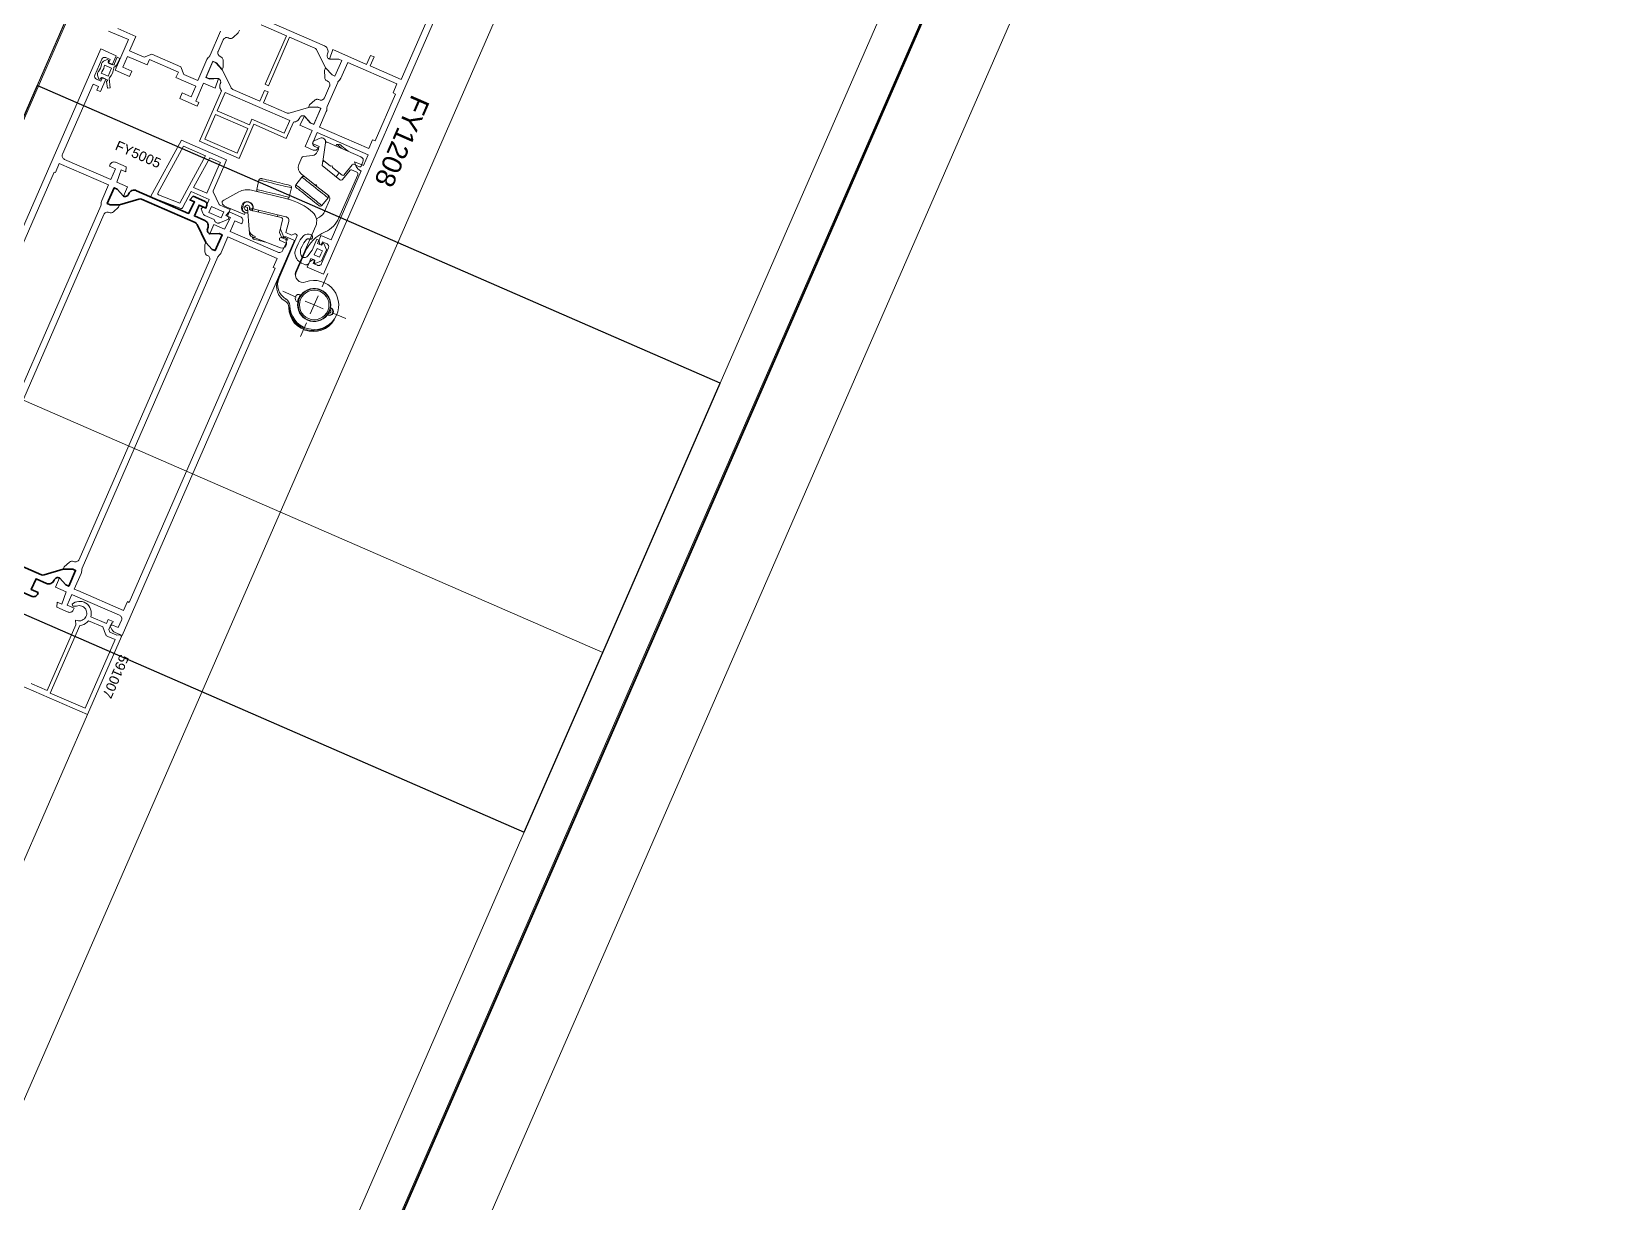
# Model space of a CAD drawing. Header units: millimetres. Extents: x -50172 to 90294, y -80883 to 956680.
# Drawn here: x 5260 to 5664, y -15744.8 to -15446.1 of the extents above; entities that cross this region are included whole.
import ezdxf

# ---------------------------------------------------------------- set-up
doc = ezdxf.new("R2010")
doc.units = ezdxf.units.MM
doc.header["$MEASUREMENT"] = 0
doc.linetypes.add('Dot & Dashed', pattern=[670.277762, 352.777767, -176.388884, 0, -141.111112])
for name, color, linetype, lineweight in [('0_Pen_No__2', 8, 'Continuous', 15), ('0_Pen_No__6', 7, 'Continuous', 35), ('0_Pen_No__7', 7, 'Continuous', 35), ('0_Pen_No__9', 7, 'Continuous', 13), ('New_A-20-M_Roof_Pen_No__93', 8, 'Continuous', 13), ('New_A-25-M_Curtain_Wall_Pen_No__90', 8, 'Continuous', 20), ('New_A-25-M_Wall_Ext_Pen_No__87', 8, 'Continuous', 20), ('New_ArchiCAD Windows_Pen_No__1', 7, 'Continuous', 13), ('New_ArchiCAD Windows_Pen_No__3', 7, 'Continuous', 18)]:
    doc.layers.add(name, color=color, linetype=linetype, lineweight=lineweight)
for name, color, linetype, lineweight, true_color in [('0_Pen_No__40', 7, 'Continuous', 35, 0x2a2a2a), ('New_A-25-M_Curtain_Wall_Pen_No__69', 7, 'Continuous', 20, 0x606060), ('New_ArchiCAD Windows_Pen_No__23', 7, 'Continuous', 30, 0x2a2a2a)]:
    doc.layers.add(name, color=color, linetype=linetype, lineweight=lineweight, true_color=true_color)
for name, color, linetype in [('New_A-20-M_Roof', 7, 'Continuous'), ('New_A-25-M_Curtain_Wall', 7, 'Continuous'), ('New_A-25-M_Wall_Ext', 7, 'Continuous'), ('New_ArchiCAD Windows', 7, 'Continuous')]:
    doc.layers.add(name, color=color, linetype=linetype)
doc.styles.add('GENERATED_STYLE_3', font='')
doc.styles.get('GENERATED_STYLE_3').set_extended_font_data('Arial')

# ---------------------------------------------------------------- blocks, each defined once
blk = doc.blocks.new('Wall_2_1', base_point=(10092.6, -4631.3))
at = {"layer": 'New_A-25-M_Wall_Ext_Pen_No__87', "linetype": 'Continuous', "flags": 128}
for points in [[(10000.93, -4591.33), (2142.47, -22613.27)], [(2234.14, -22653.24), (10092.6, -4631.3)]]:
    blk.add_lwpolyline(points, dxfattribs=at)
blk = doc.blocks.new('Wall_4_1', base_point=(9982.59, -4632.6))
at = {"layer": 'New_A-25-M_Wall_Ext_Pen_No__87', "linetype": 'Continuous', "flags": 128}
blk.add_lwpolyline([(4871.77, -16353.33), (9982.59, -4632.6)], dxfattribs=at)
blk = doc.blocks.new('Triple Window 19_2')
at = {"layer": 'New_ArchiCAD Windows_Pen_No__1', "linetype": 'Continuous'}
for p, q in [((-1175, -190), (-1175, -0.5)), ((1175, -190), (1175, -0.5))]:
    blk.add_line(p, q, dxfattribs=at)
at = {"layer": 'New_ArchiCAD Windows_Pen_No__23', "linetype": 'Continuous'}
for p, q in [((-1125, 0), (-1125, -190)), ((1100, -190), (1100, 0)), ((1100, 0), (1175, 0)), ((-1125, -190), (-1175, -190)), ((1175, -190), (1100, -190))]:
    blk.add_line(p, q, dxfattribs=at)
at = {"layer": 'New_ArchiCAD Windows_Pen_No__3', "linetype": 'Continuous'}
for p, q in [((812.5, 0), (1100, 0)), ((-268, -190), (-1125, -190)), ((1100, -190), (812.5, -190)), ((-1175, -200), (1175, -200))]:
    blk.add_line(p, q, dxfattribs=at)
blk = doc.blocks.new('Wall_239_1', base_point=(10165.92, -4712.54))
at = {"layer": 'New_ArchiCAD Windows', "color": 251, "linetype": 'Continuous', "lineweight": 20, "true_color": 0x606060, "xscale": -1, "zscale": 1000, "rotation": 66.44041158399281}
for p in [(5701.05, -14451.52), (4761.75, -16605.64)]:
    blk.add_blockref('Triple Window 19_2', p, dxfattribs=at)
blk = doc.blocks.new('Morph_2_1')
at = {"layer": 'New_A-20-M_Roof_Pen_No__93', "linetype": 'Continuous', "flags": 128}
blk.add_lwpolyline([(2064.53, -22792.01), (10012.82, -4564.06)], dxfattribs=at)
blk = doc.blocks.new('Beam_8_1', base_point=(10000.93, -4591.33))
at = {"layer": 'New_A-25-M_Curtain_Wall_Pen_No__69', "linetype": 'Dot & Dashed'}
blk.add_line((10000.93, -4591.33), (2142.47, -22613.27), dxfattribs=at)
at = {"layer": 'New_A-25-M_Curtain_Wall_Pen_No__90', "linetype": 'Continuous'}
for p, q in [((10000.93, -4591.33), (2142.47, -22613.27)), ((10203.2, -4679.52), (2344.74, -22701.46))]:
    blk.add_line(p, q, dxfattribs=at)

msp = doc.modelspace()

# ---------------------------------------------------------------- linework, layer by layer
at = {"layer": '0_Pen_No__2', "linetype": 'Continuous', "flags": 128}
for points in [[(5363.42, -15437.06), (5354.16, -15458.29), (5346.28, -15454.85), (5347.28, -15452.56), (5346.36, -15452.16), (5345.36, -15454.45), (5336.75, -15450.69), (5335.89, -15453.15), (5338.31, -15453.12), (5339.04, -15453.44), (5337.28, -15457.47), (5336.55, -15457.15), (5334.93, -15455.35), (5334.65, -15456), (5334.68, -15457.77), (5334.69, -15457.93), (5334.74, -15458.09), (5334.8, -15458.24), (5334.89, -15458.37), (5335.01, -15458.49), (5335.13, -15458.59), (5335.28, -15458.67), (5335.42, -15458.73), (5335.56, -15458.81), (5335.69, -15458.9), (5335.79, -15459.01), (5335.88, -15459.14), (5335.95, -15459.28), (5336, -15459.43), (5336.02, -15459.59), (5336.02, -15459.75), (5335.99, -15459.9), (5335.94, -15460.05), (5334.66, -15462.98), (5334.59, -15463.12), (5334.49, -15463.25), (5334.38, -15463.35), (5334.25, -15463.44), (5334.11, -15463.51), (5333.96, -15463.56), (5333.8, -15463.58), (5333.65, -15463.58), (5333.49, -15463.55), (5333.34, -15463.5), (5333.2, -15463.44), (5333.05, -15463.38), (5332.88, -15463.36), (5332.72, -15463.36), (5332.56, -15463.38), (5332.41, -15463.43), (5332.26, -15463.51), (5332.13, -15463.61), (5330.81, -15464.8), (5330.53, -15465.44), (5332.95, -15465.4), (5333.68, -15465.72), (5331.92, -15469.75), (5331.19, -15469.43), (5329.57, -15467.64), (5328.35, -15469.94), (5331.47, -15471.3), (5329.67, -15475.43), (5331.78, -15476.34), (5332.54, -15476.36), (5333.09, -15475.83), (5333.29, -15475.37), (5331.55, -15474.61), (5332.75, -15471.86)], [(5332.75, -15471.86), (5345.77, -15477.54), (5344.57, -15480.29), (5342.26, -15479.28), (5342.73, -15480.48), (5343.15, -15481.14), (5343.79, -15481.58), (5343.97, -15481.66), (5336.3, -15499.26), (5333.73, -15498.14), (5333.33, -15499.05), (5333.28, -15499.19), (5333.26, -15499.34), (5333.25, -15499.5), (5333.27, -15499.65), (5333.43, -15500.43), (5333.81, -15500.47), (5334.13, -15499.73), (5335.23, -15500.21), (5335.34, -15500.27), (5335.44, -15500.35), (5335.52, -15500.44), (5335.6, -15500.54), (5335.65, -15500.65), (5335.69, -15500.77), (5335.7, -15500.9), (5335.7, -15501.02), (5335.68, -15501.15), (5335.64, -15501.26), (5333.88, -15505.3), (5333.82, -15505.41), (5333.75, -15505.51), (5333.66, -15505.6), (5333.55, -15505.67), (5333.44, -15505.72), (5333.32, -15505.76), (5333.2, -15505.78), (5333.07, -15505.77), (5332.95, -15505.75), (5332.83, -15505.71), (5331.73, -15505.23), (5332.05, -15504.5), (5331.76, -15504.25), (5331.08, -15504.66), (5330.96, -15504.75), (5330.85, -15504.86), (5330.76, -15504.98), (5330.69, -15505.12), (5330.21, -15506.21), (5334.34, -15508.01), (5365.91, -15435.59)], [(5308.12, -15446.03), (5305.46, -15452.14), (5305.39, -15452.27), (5305.3, -15452.39), (5305.2, -15452.5), (5304.98, -15452.71), (5304.8, -15452.96), (5304.66, -15453.23), (5302.32, -15458.59), (5298.74, -15457.03), (5297.97, -15455.06), (5290.64, -15451.86), (5288.66, -15452.63), (5284.9, -15451), (5286.5, -15447.33), (5281.92, -15445.33)], [(5290.04, -15453.23), (5297.37, -15456.43), (5296.77, -15457.81), (5301.81, -15460), (5300.61, -15462.75), (5298.32, -15461.76), (5297.72, -15463.13), (5302.21, -15465.09), (5302.61, -15464.17), (5301.79, -15463.81), (5303.79, -15459.23), (5306.72, -15460.51), (5307.58, -15458.04), (5305.16, -15458.08), (5304.43, -15457.76), (5306.18, -15453.73), (5306.92, -15454.05), (5308.53, -15455.84), (5308.81, -15455.2), (5308.79, -15453.43), (5308.77, -15453.27), (5308.73, -15453.11), (5308.66, -15452.96), (5308.57, -15452.83), (5308.46, -15452.71), (5308.33, -15452.61), (5308.19, -15452.53), (5308.04, -15452.47), (5307.91, -15452.39), (5307.78, -15452.3), (5307.67, -15452.19), (5307.58, -15452.06), (5307.51, -15451.92), (5307.47, -15451.77), (5307.45, -15451.61), (5307.45, -15451.45), (5307.48, -15451.3), (5307.53, -15451.15), (5308.81, -15448.22), (5308.88, -15448.08), (5308.97, -15447.95), (5309.09, -15447.85), (5309.22, -15447.76), (5309.36, -15447.69), (5309.51, -15447.64), (5309.66, -15447.62), (5309.82, -15447.62), (5309.97, -15447.65), (5310.12, -15447.7), (5310.27, -15447.76), (5310.42, -15447.82), (5310.58, -15447.84), (5310.74, -15447.84), (5310.91, -15447.82), (5311.06, -15447.77), (5311.2, -15447.69), (5311.33, -15447.59), (5312.65, -15446.4), (5312.93, -15445.76)], [(5318.49, -15444.37), (5324.92, -15447.17), (5319.52, -15459.54), (5320.35, -15459.9), (5325.74, -15447.53), (5332.17, -15450.33), (5332.3, -15450.4), (5332.41, -15450.48), (5332.51, -15450.58), (5332.6, -15450.68), (5332.67, -15450.81), (5334.92, -15455.37), (5336.55, -15457.15), (5337.28, -15457.47), (5339.04, -15453.44), (5338.31, -15453.12), (5335.89, -15453.15), (5335.75, -15453.08), (5335.63, -15452.99), (5335.52, -15452.87), (5335.43, -15452.74), (5335.36, -15452.6), (5335.31, -15452.45), (5335.29, -15452.3), (5335.29, -15452.14), (5335.32, -15451.99), (5335.37, -15451.84), (5335.41, -15451.75), (5335.49, -15451.52), (5335.53, -15451.29), (5335.54, -15451.06), (5335.5, -15450.82), (5335.43, -15450.6), (5335.33, -15450.39), (5335.2, -15450.19), (5335.03, -15450.02), (5334.85, -15449.88), (5334.64, -15449.77), (5317.22, -15442.18)], [(5279.58, -15445.95), (5284.62, -15448.14), (5281.22, -15455.94), (5284.89, -15457.53), (5285.49, -15456.16), (5283.2, -15455.16)], [(5283.2, -15455.16), (5284.4, -15452.41), (5289.44, -15454.61), (5290.04, -15453.23)], [(5324.9, -15473.35), (5326.72, -15469.17), (5327.01, -15469.14), (5327.27, -15469.09), (5327.51, -15468.99), (5327.73, -15468.85), (5327.93, -15468.68), (5328.09, -15468.48), (5328.22, -15468.25), (5328.26, -15468.15), (5328.33, -15468.02), (5328.43, -15467.89), (5328.54, -15467.78), (5328.67, -15467.69), (5328.81, -15467.62), (5328.96, -15467.58), (5329.12, -15467.56), (5329.27, -15467.56), (5329.43, -15467.59), (5329.57, -15467.64), (5329.55, -15467.68), (5330.99, -15469.4), (5331.9, -15469.8), (5333.7, -15465.67), (5332.79, -15465.27), (5330.55, -15465.39), (5330.53, -15465.44), (5325.66, -15466.88), (5325.52, -15466.91), (5325.39, -15466.92), (5325.25, -15466.91), (5325.11, -15466.88), (5324.98, -15466.83), (5319.05, -15464.25), (5320.25, -15461.5), (5319.33, -15461.1), (5318.14, -15463.85), (5311.29, -15460.87), (5311.17, -15460.8), (5311.06, -15460.72), (5310.95, -15460.62), (5310.87, -15460.51), (5310.8, -15460.39), (5308.53, -15455.84), (5308.55, -15455.8), (5307.12, -15454.08), (5306.2, -15453.68), (5304.41, -15457.81), (5305.32, -15458.21), (5307.56, -15458.09), (5307.58, -15458.04), (5307.71, -15458.12), (5307.84, -15458.21), (5307.95, -15458.33), (5308.04, -15458.45), (5308.11, -15458.6), (5308.15, -15458.75), (5308.17, -15458.9), (5308.17, -15459.06), (5308.14, -15459.21), (5308.09, -15459.36), (5308.05, -15459.45), (5307.97, -15459.7), (5307.93, -15459.96), (5307.94, -15460.22), (5307.99, -15460.48), (5308.08, -15460.72), (5308.22, -15460.94), (5308.39, -15461.18), (5302.77, -15474.06), (5312.86, -15478.46), (5316.65, -15469.75)], [(5315.5, -15469.9), (5307.25, -15466.3), (5309.29, -15461.63), (5325.79, -15468.82), (5324.39, -15472.03), (5316.14, -15468.43)], [(5316.14, -15468.43), (5315.5, -15469.9)], [(5316.65, -15469.75), (5324.9, -15473.35)], [(5334.44, -15503.26), (5335.11, -15501.73), (5334.48, -15500.13), (5334.25, -15500.1), (5333.86, -15500.6), (5332.85, -15500.16)], [(5270.5, -15592.68), (5270.3, -15592.15), (5270.67, -15591.88), (5271.08, -15591.67), (5271.51, -15591.53), (5271.97, -15591.46), (5272.43, -15591.45), (5272.88, -15591.52), (5273.32, -15591.65), (5273.77, -15591.89), (5274.17, -15592.2), (5274.52, -15592.58), (5274.8, -15593), (5275.01, -15593.47), (5275.13, -15593.96), (5275.18, -15594.47), (5275.14, -15594.98), (5275.08, -15595.36), (5279.02, -15597.08), (5279.46, -15596.07), (5280.74, -15596.63), (5280.59, -15597), (5280.4, -15596.92), (5279.64, -15598.66), (5279.9, -15599.32), (5281.69, -15600.1), (5282.61, -15600), (5282.91, -15600.41), (5274.24, -15620.31), (5256.64, -15612.63)], [(5263.93, -15614.17), (5271.25, -15597.4), (5271.11, -15596.24), (5271.54, -15596.37), (5271.87, -15596.43), (5272.21, -15596.44), (5272.53, -15596.39), (5272.85, -15596.28), (5273.14, -15596.12), (5273.41, -15595.92), (5273.63, -15595.67), (5273.81, -15595.39), (5273.94, -15595.08), (5274.01, -15594.76), (5274.03, -15594.42), (5273.99, -15594.09), (5273.89, -15593.77), (5273.74, -15593.47), (5273.55, -15593.21), (5273.31, -15592.97), (5273.03, -15592.79), (5272.73, -15592.65), (5272.4, -15592.57), (5272.07, -15592.54), (5271.74, -15592.57), (5271.42, -15592.66), (5270.5, -15592.68)], [(5259.87, -15612.39), (5260.01, -15612.47), (5263.93, -15614.17)]]:
    msp.add_lwpolyline(points, dxfattribs=at)
for points in [[(5213.63, -15597.19), (5277.58, -15450.53), (5281.52, -15452.25), (5280.52, -15454.54), (5279.6, -15454.14), (5280, -15453.22), (5278.9, -15452.74, 0.414214), (5277.85, -15453.16), (5276.09, -15457.19, 0.414214), (5276.51, -15458.24), (5277.61, -15458.72), (5278.01, -15457.81), (5278.92, -15458.21), (5277.52, -15461.41), (5276.61, -15461.01), (5277.01, -15460.1), (5275.63, -15459.5), (5267.84, -15477.37, 0.414214), (5268.35, -15478.69), (5280.18, -15483.85), (5281.38, -15481.1), (5279.82, -15480.42), (5280.02, -15479.96, -0.414214), (5281.34, -15479.44), (5284.04, -15480.62), (5283.96, -15481.89), (5282.76, -15481.37), (5281.65, -15484.48), (5284.4, -15485.68), (5283.36, -15488.07), (5281.74, -15486.27), (5281.01, -15485.95), (5279.25, -15489.98), (5279.98, -15490.3), (5282.4, -15490.27), (5282.12, -15490.91), (5280.8, -15492.09, -0.294108), (5279.73, -15492.27), (5279.68, -15492.25, 0.414214), (5278.36, -15492.76), (5245.11, -15569.03, 0.414214)], [(5272.75, -15583.44, -0.112281), (5272.83, -15583.01), (5307.47, -15503.57, -0.112281), (5307.73, -15503.21, 0.112281), (5308.27, -15502.48), (5310.01, -15498.49), (5322.57, -15503.97), (5321.57, -15506.26), (5322.03, -15506.46), (5284.86, -15591.71), (5284.4, -15591.51), (5283.4, -15593.8), (5271.72, -15588.7)], [(5271.72, -15588.7), (5270.84, -15588.32), (5272.58, -15584.33, 0.112281), (5272.75, -15583.44)]]:
    msp.add_lwpolyline(points, format="xyb", dxfattribs=at)
for points in [[(5333.35, -15470.48), (5335.09, -15466.5), (5335.19, -15466.21), (5335.25, -15465.91), (5335.26, -15465.6), (5335.27, -15465.46), (5335.29, -15465.31), (5335.34, -15465.17), (5338.01, -15459.06), (5338.07, -15458.93), (5338.16, -15458.81), (5338.27, -15458.7), (5338.48, -15458.49), (5338.67, -15458.24), (5338.81, -15457.97), (5340.55, -15453.99), (5353.1, -15459.46), (5352.11, -15461.75), (5352.75, -15462.03), (5347.55, -15473.95), (5346.91, -15473.67), (5345.91, -15475.96)], [(5315.1, -15470.82), (5312.34, -15477.14), (5304.09, -15473.54), (5306.85, -15467.22)], [(5264.73, -15614.85), (5273.62, -15618.73), (5281.25, -15601.22), (5279.35, -15600.39), (5279.21, -15600.31), (5279.08, -15600.22), (5278.97, -15600.1), (5278.88, -15599.98), (5278.81, -15599.83), (5278.09, -15597.98), (5274.5, -15596.42), (5274.15, -15596.8), (5273.73, -15597.11), (5273.27, -15597.35), (5272.77, -15597.51), (5272.26, -15597.59)]]:
    msp.add_lwpolyline(points, close=True, dxfattribs=at)
for points in [[(5239.07, -15574.47), (5240.41, -15575.05), (5242.15, -15571.06, -0.112281), (5242.69, -15570.33, 0.112281), (5242.95, -15569.97), (5277.59, -15490.54, 0.112281), (5277.67, -15490.1, -0.112281), (5277.84, -15489.21), (5279.58, -15485.22), (5267.02, -15479.74), (5266.02, -15482.04), (5265.75, -15481.92), (5228.58, -15567.16), (5228.85, -15567.28), (5227.85, -15569.58)], [(5271.14, -15590.09), (5282.34, -15594.97, -0.414214), (5282.86, -15596.29), (5282.06, -15598.12), (5280.41, -15597.4), (5280.01, -15597.79), (5280.22, -15598.32, 0.198912), (5281.28, -15599.42), (5283.02, -15600.18), (5326.99, -15499.35), (5325.25, -15498.59, 0.198912), (5323.72, -15498.56), (5323.19, -15498.77), (5323.18, -15499.32), (5324.83, -15500.04), (5324.03, -15501.87, -0.414214), (5322.71, -15502.39), (5310.61, -15497.12), (5311.81, -15494.37), (5313.55, -15495.12), (5313.75, -15494.67, 0.414214), (5313.24, -15493.35), (5310.35, -15492.09), (5309.47, -15493.02), (5310.67, -15493.54), (5309.15, -15496.48), (5306.4, -15495.28), (5305.36, -15497.66), (5307.77, -15497.62), (5308.51, -15497.94), (5306.75, -15501.98), (5306.01, -15501.66), (5304.4, -15499.86), (5304.12, -15500.5), (5304.14, -15502.27, 0.294108), (5304.74, -15503.18), (5304.8, -15503.2, -0.414214), (5305.31, -15504.51), (5272.06, -15580.78, -0.414214), (5270.74, -15581.3), (5270.69, -15581.27, 0.294108), (5269.62, -15581.45), (5268.3, -15582.63), (5268.02, -15583.27), (5270.44, -15583.24), (5271.17, -15583.56), (5269.41, -15587.59), (5268.68, -15587.27), (5267.06, -15585.47), (5266.03, -15587.86), (5268.78, -15589.06), (5267.66, -15592.17), (5266.46, -15591.65), (5266.38, -15592.92), (5269.27, -15594.18, 0.414214), (5270.58, -15593.66), (5270.78, -15593.21), (5269.04, -15592.45), (5270.24, -15589.7)]]:
    msp.add_lwpolyline(points, format="xyb", close=True, dxfattribs=at)
at = {"layer": '0_Pen_No__40', "linetype": 'Continuous'}
msp.add_line((9735.36, -5700.74), (2596.69, -22071.98), dxfattribs=at)
at = {"layer": '0_Pen_No__6', "linetype": 'Continuous', "flags": 128}
msp.add_lwpolyline([(5304.39, -15499.88), (5306.01, -15501.66), (5306.75, -15501.98), (5308.51, -15497.94), (5307.77, -15497.62), (5305.36, -15497.66, -0.414214), (5304.84, -15496.34), (5304.88, -15496.25, 0.414214), (5304.1, -15494.28), (5301.45, -15493.12), (5302.64, -15490.37), (5304.39, -15491.13), (5304.59, -15490.67, 0.414214), (5304.07, -15489.35), (5301.18, -15488.09), (5300.3, -15489.02), (5301.5, -15489.54), (5299.98, -15492.48), (5286.69, -15486.68, 0.414214), (5284.71, -15487.46), (5284.67, -15487.55, -0.414214), (5283.36, -15488.07), (5281.74, -15486.27), (5281.01, -15485.95), (5279.25, -15489.98), (5279.98, -15490.3), (5282.39, -15490.29), (5287.27, -15488.83, -0.176327), (5287.95, -15488.87), (5301.64, -15494.84, -0.176327), (5302.13, -15495.31)], format="xyb", close=True, dxfattribs=at)
msp.add_lwpolyline([(5248.78, -15578.7), (5262.47, -15584.67, 0.176327), (5263.15, -15584.71), (5268.03, -15583.26), (5270.44, -15583.24), (5271.17, -15583.56), (5269.41, -15587.59), (5268.68, -15587.27), (5267.06, -15585.47, 0.414214), (5265.75, -15585.99), (5265.71, -15586.08, -0.414214), (5263.73, -15586.86), (5261.08, -15585.7), (5259.88, -15588.45), (5261.62, -15589.21), (5261.42, -15589.67, -0.414214), (5260.1, -15590.18), (5257.22, -15588.93)], format="xyb", dxfattribs=at)
at = {"layer": '0_Pen_No__9', "linetype": 'Continuous'}
for p, q in [((5333.55, -15473.29), (5332.16, -15473.84)), ((5331.58, -15477.68), (5329.28, -15477.94)), ((5332.13, -15475.41), (5332.91, -15475.75)), ((5333.07, -15476.14), (5332.79, -15476.79)), ((5334.88, -15474.51), (5334.26, -15478.66)), ((5334.88, -15474.51), (5334.91, -15474.37)), ((5343.93, -15478.04), (5335.3, -15474.28)), ((5337.49, -15475.24), (5337.78, -15474.87)), ((5337.78, -15474.87), (5338.38, -15474.8)), ((5328.88, -15478.23), (5328.09, -15480.04)), ((5334.02, -15480.27), (5334.26, -15478.66)), ((5338.55, -15483.88), (5334.02, -15480.27)), ((5334.14, -15479.43), (5334.47, -15479.02)), ((5334.37, -15478.94), (5336.19, -15480.39)), ((5336.19, -15480.39), (5336.61, -15480.34)), ((5336.61, -15480.34), (5336.66, -15480.77)), ((5336.66, -15480.77), (5339.16, -15482.76)), ((5338.38, -15482.14), (5337.59, -15483.12)), ((5341.14, -15481.44), (5339.26, -15483.8)), ((5339.58, -15482.71), (5341.71, -15480.05)), ((5342.86, -15481.94), (5341.5, -15481.35)), ((5342.06, -15479.96), (5343.57, -15480.61)), ((5343.96, -15480.46), (5344.44, -15479.36)), ((5317.35, -15486.38), (5317.93, -15483.95)), ((5326.2, -15485.94), (5325.61, -15488.37)), ((5327.33, -15485.17), (5328.89, -15483.21)), ((5328.68, -15482.41), (5332.19, -15485.21)), ((5332.19, -15485.21), (5332.61, -15485.16)), ((5332.66, -15485.58), (5332.19, -15485.21)), ((5332.61, -15485.16), (5332.66, -15485.58)), ((5332.66, -15485.58), (5335.62, -15487.94)), ((5338.33, -15493.6), (5343.12, -15482.6)), ((5312.82, -15486.99), (5308.96, -15489.08)), ((5325.08, -15488.76), (5316.02, -15486.57)), ((5335.53, -15488.51), (5333.98, -15490.47)), ((5335.92, -15489.12), (5334.66, -15492)), ((5309.15, -15490.59), (5314.23, -15492.8)), ((5314.19, -15490.76), (5314.39, -15490.81)), ((5314.23, -15492.8), (5314.41, -15492.34)), ((5314.96, -15490.95), (5314.39, -15490.81)), ((5315.4, -15496.57), (5314.96, -15490.95)), ((5315.53, -15491.09), (5315.48, -15491.28)), ((5316.26, -15491.47), (5315.48, -15491.28)), ((5315.53, -15491.09), (5316.31, -15491.27)), ((5315.75, -15491.65), (5323.59, -15493.55)), ((5316.26, -15491.47), (5316.31, -15491.27)), ((5316.42, -15491.3), (5324.8, -15493.32)), ((5317.76, -15492.14), (5317.88, -15491.65)), ((5322.74, -15492.82), (5322.62, -15493.31)), ((5323.96, -15494.15), (5323.19, -15497.35)), ((5333.39, -15493.41), (5332.6, -15493.89)), ((5315.4, -15496.57), (5315.47, -15497.54)), ((5316.1, -15498.39), (5316.84, -15498.68)), ((5316.84, -15498.68), (5316.92, -15498.36)), ((5327.62, -15498.39), (5323.04, -15508.9)), ((5323.19, -15497.35), (5323.79, -15498.74)), ((5324.26, -15498.55), (5323.38, -15496.54)), ((5325.53, -15494.56), (5324.74, -15497.39)), ((5324.74, -15497.39), (5326.21, -15498.03)), ((5326.98, -15497.72), (5326.21, -15498.03)), ((5327.34, -15507.29), (5332.4, -15495.68)), ((5316.22, -15498.53), (5316.24, -15498.44)), ((5316.54, -15499.04), (5316.22, -15498.53)), ((5323.45, -15501.29), (5316.84, -15498.68)), ((5323.79, -15498.74), (5324.88, -15499.17)), ((5324.26, -15498.55), (5323.99, -15498.82)), ((5324.86, -15498.79), (5324.26, -15498.55)), ((5324.93, -15500.29), (5324.75, -15500.73)), ((5324.88, -15499.17), (5324.86, -15498.79)), ((5325.25, -15498.94), (5324.86, -15498.79)), ((5324.88, -15499.17), (5324.93, -15500.29)), ((5325.17, -15499.28), (5324.88, -15499.17)), ((5325.25, -15498.94), (5325.17, -15499.28)), ((5327.36, -15507.75), (5329.73, -15502.3)), ((5323.04, -15508.9), (5322.75, -15509.56)), ((5334.01, -15511.25), (5335.51, -15507.81)), ((5327.43, -15513.83), (5323.99, -15512.33)), ((5328.12, -15514.13), (5328.05, -15514.1)), ((5328.54, -15513.23), (5328.65, -15513.27)), ((5332.01, -15515.83), (5333.01, -15513.54)), ((5333.21, -15511.78), (5333.18, -15511.87)), ((5334.13, -15512.29), (5334.18, -15512.17)), ((5327.85, -15515.11), (5327.74, -15515.06)), ((5332.01, -15515.83), (5329.72, -15514.83)), ((5332.01, -15515.83), (5331.02, -15518.12)), ((5332.01, -15515.83), (5334.31, -15516.83)), ((5335.49, -15518.44), (5335.38, -15518.39)), ((5336.18, -15516.56), (5336.29, -15516.6)), ((5336.6, -15517.83), (5340.04, -15519.33)), ((5330.02, -15520.42), (5328.52, -15523.85)), ((5274.24, -15620.31), (5013.51, -16218.24))]:
    msp.add_line(p, q, dxfattribs=at)
at = {"layer": '0_Pen_No__9', "linetype": 'Continuous', "flags": 128}
for points in [[(5280.91, -15455.43), (5280.94, -15455.18), (5281.16, -15455.06), (5281.36, -15454.93), (5281.54, -15454.76), (5281.69, -15454.57), (5281.8, -15454.35), (5282.42, -15452.93), (5281.78, -15452.65), (5281.09, -15454.24), (5281.03, -15454.65), (5279.46, -15453.97), (5279.55, -15453.4), (5279.26, -15453.19), (5278.32, -15453.66), (5278.18, -15453.75), (5278.05, -15453.86), (5277.95, -15453.99), (5277.86, -15454.13), (5277.81, -15454.29), (5277.77, -15454.45), (5277.69, -15454.94), (5277.52, -15455.41), (5277.29, -15455.85), (5276.99, -15456.25), (5276.89, -15456.39), (5276.81, -15456.54), (5276.77, -15456.7), (5276.74, -15456.86), (5276.75, -15457.03), (5276.78, -15457.19), (5277.08, -15458.2), (5277.43, -15458.26), (5277.78, -15457.82), (5279.35, -15458.5), (5279.09, -15458.82), (5279.28, -15460.55), (5279.98, -15460.47), (5279.71, -15458.05), (5279.84, -15457.88), (5280.23, -15457.33), (5280.54, -15456.73), (5280.77, -15456.09)], [(5278.57, -15454.67), (5278.49, -15455.02), (5278.35, -15455.5), (5278.15, -15455.96), (5277.89, -15456.39), (5277.69, -15456.69), (5279.47, -15457.46), (5280.35, -15455.44)], [(5300.74, -15484.31), (5304.28, -15477.8), (5298.67, -15475.35), (5292.16, -15487.32), (5292.13, -15487.37), (5292.12, -15487.42), (5292.12, -15487.47), (5292.12, -15487.52), (5292.14, -15487.57), (5292.16, -15487.62), (5292.19, -15487.66), (5292.22, -15487.69), (5292.27, -15487.72), (5292.31, -15487.75), (5297.73, -15489.83)], [(5308.48, -15491.91), (5305.81, -15490.74), (5305.15, -15492.26), (5308.27, -15493.61), (5308.93, -15492.1)], [(5333.73, -15502.89), (5333.39, -15503.67), (5332.02, -15503.07), (5332.74, -15501.42), (5334.11, -15502.02)]]:
    msp.add_lwpolyline(points, close=True, dxfattribs=at)
for points in [[(5308.94, -15490.79), (5310.59, -15491.51), (5309.87, -15493.16), (5310.25, -15493.42), (5310.19, -15493.95), (5308.13, -15494.76), (5307.98, -15494.85), (5307.82, -15494.91), (5307.66, -15494.94), (5307.48, -15494.95), (5307.32, -15494.93), (5307.15, -15494.87), (5307, -15494.79), (5306.86, -15494.69), (5306.75, -15494.56), (5306.65, -15494.42), (5306.59, -15494.26), (5306.52, -15494.05), (5304.16, -15493.02), (5304.02, -15492.94), (5303.88, -15492.84), (5303.77, -15492.72), (5303.68, -15492.58), (5303.61, -15492.42), (5303.23, -15491.28), (5303.59, -15490.9), (5304.33, -15491.08), (5305.27, -15488.92), (5300.68, -15486.92), (5298.41, -15491.1), (5298.38, -15491.14), (5298.35, -15491.18), (5298.31, -15491.21), (5298.27, -15491.23), (5298.23, -15491.25), (5298.18, -15491.26), (5298.13, -15491.26), (5298.08, -15491.25), (5298.04, -15491.24), (5290.28, -15488.25), (5298.14, -15473.81), (5309.66, -15478.84), (5308.94, -15480.5)], [(5337.79, -15474.87), (5337.88, -15474.94), (5338.08, -15475.1), (5338.38, -15475.34), (5338.75, -15475.64), (5339.16, -15475.96)], [(5340.68, -15476.63), (5340.29, -15476.32), (5339.87, -15475.98), (5339.46, -15475.65), (5339.08, -15475.35), (5338.77, -15475.1), (5338.54, -15474.92), (5338.41, -15474.82), (5338.38, -15474.8)], [(5301.76, -15484.94), (5301.26, -15485.87), (5304.65, -15487.34), (5307.82, -15480.07)], [(5307.82, -15480.07), (5308.08, -15479.46), (5305.39, -15478.28), (5301.76, -15484.94)], [(5308.94, -15480.5), (5306.21, -15486.76), (5306.27, -15486.95), (5307.8, -15490.17), (5307.88, -15490.33), (5308.94, -15490.79)], [(5317.94, -15483.95), (5318.04, -15483.98), (5318.28, -15484.04), (5318.65, -15484.12), (5319.14, -15484.24), (5319.72, -15484.38), (5320.39, -15484.54), (5321.11, -15484.72), (5321.87, -15484.9), (5322.63, -15485.08), (5323.37, -15485.26), (5324.07, -15485.43), (5324.7, -15485.58), (5325.24, -15485.71)], [(5324.98, -15485.14), (5324.47, -15485.01), (5323.88, -15484.87), (5323.21, -15484.71), (5322.51, -15484.54), (5321.8, -15484.37), (5321.1, -15484.2), (5320.44, -15484.04), (5319.85, -15483.9), (5319.35, -15483.78), (5318.95, -15483.68), (5318.69, -15483.62), (5318.55, -15483.59), (5318.54, -15483.58)], [(5325.83, -15485.34), (5325.81, -15485.34), (5325.66, -15485.3), (5325.38, -15485.23), (5324.98, -15485.14)], [(5325.24, -15485.71), (5325.67, -15485.82), (5325.98, -15485.89), (5326.16, -15485.93), (5326.2, -15485.94)], [(5332.07, -15488.95), (5331.49, -15488.49), (5330.89, -15488), (5330.27, -15487.52), (5329.67, -15487.04), (5329.11, -15486.59), (5328.59, -15486.18), (5328.15, -15485.82), (5327.79, -15485.54), (5327.53, -15485.33), (5327.37, -15485.2), (5327.33, -15485.17)], [(5327.41, -15485.87), (5327.5, -15485.94), (5327.69, -15486.09), (5327.98, -15486.33), (5328.37, -15486.64), (5328.83, -15487), (5329.35, -15487.42), (5329.91, -15487.86), (5330.48, -15488.32), (5331.05, -15488.77), (5331.59, -15489.2)], [(5328.89, -15483.21), (5328.93, -15483.25), (5329.09, -15483.37), (5329.35, -15483.58), (5329.71, -15483.87), (5330.15, -15484.22), (5330.67, -15484.63), (5331.23, -15485.08), (5331.83, -15485.56), (5332.45, -15486.05), (5333.05, -15486.53), (5333.63, -15486.99), (5334.16, -15487.41), (5334.62, -15487.78), (5335, -15488.08), (5335.28, -15488.31), (5335.46, -15488.46), (5335.53, -15488.51)], [(5314.08, -15489.88), (5313.97, -15490.27), (5313.9, -15490.5), (5313.84, -15490.68)], [(5325.61, -15488.37), (5325.57, -15488.36), (5325.39, -15488.32), (5325.08, -15488.25), (5324.65, -15488.14), (5324.11, -15488.01), (5323.48, -15487.86), (5322.78, -15487.69), (5322.04, -15487.51), (5321.28, -15487.33), (5320.52, -15487.15), (5319.8, -15486.97), (5319.14, -15486.81), (5318.55, -15486.67), (5318.07, -15486.55), (5317.7, -15486.47), (5317.46, -15486.41), (5317.35, -15486.38)], [(5331.59, -15489.2), (5332.08, -15489.6), (5332.51, -15489.94), (5332.85, -15490.21), (5333.1, -15490.41), (5333.24, -15490.52), (5333.27, -15490.55)], [(5333.98, -15490.47), (5333.91, -15490.41), (5333.73, -15490.27), (5333.44, -15490.04), (5333.06, -15489.74), (5332.6, -15489.37), (5332.07, -15488.95)], [(5313.84, -15490.68), (5313.8, -15490.93), (5313.74, -15491.21), (5313.69, -15491.5)], [(5332.85, -15500.16), (5333.21, -15499.33), (5332.66, -15499.09), (5331.46, -15501.84), (5330.36, -15503.33), (5330.25, -15503.45), (5330.12, -15503.56), (5329.97, -15503.64), (5329.82, -15503.7), (5329.65, -15503.73), (5329.49, -15503.73), (5329.32, -15503.7), (5329.16, -15503.65), (5329.02, -15503.57), (5328.88, -15503.47), (5328.72, -15503.22), (5328.6, -15502.94), (5328.51, -15502.65), (5328.48, -15502.35), (5328.49, -15502.05), (5328.54, -15501.75), (5328.64, -15501.46), (5328.92, -15500.84), (5329.39, -15499.96), (5330.01, -15499.16), (5330.08, -15499.1), (5330.16, -15499.05), (5330.25, -15499.01), (5330.34, -15498.98), (5330.43, -15498.97), (5330.53, -15498.98), (5330.62, -15499), (5330.71, -15499.03), (5330.81, -15499.07), (5330.91, -15499.09), (5331.01, -15499.09), (5331.11, -15499.07), (5331.21, -15499.04), (5331.3, -15498.99), (5331.39, -15498.93), (5331.46, -15498.85), (5331.51, -15498.76), (5331.55, -15498.67), (5331.57, -15498.57), (5331.58, -15498.46), (5331.57, -15498.36), (5331.54, -15498.26), (5331.49, -15498.17), (5331.43, -15498.08), (5331.36, -15498.01), (5331.27, -15497.95), (5331.01, -15497.84), (5330.74, -15497.76), (5330.46, -15497.74), (5330.18, -15497.76), (5329.9, -15497.82), (5329.64, -15497.93), (5329.4, -15498.09), (5329.19, -15498.28), (5328.46, -15499.21), (5327.9, -15500.25), (5327.24, -15501.76), (5327.13, -15502.08), (5327.08, -15502.41), (5327.09, -15502.75), (5327.15, -15503.09), (5327.39, -15503.81), (5327.54, -15504.11), (5327.75, -15504.39), (5328.06, -15504.69), (5328.41, -15504.95), (5328.8, -15505.15), (5329.64, -15505.52), (5329.76, -15505.56), (5329.88, -15505.58), (5330.01, -15505.59), (5330.13, -15505.57), (5330.25, -15505.53), (5330.36, -15505.48), (5330.47, -15505.41), (5330.56, -15505.32), (5330.63, -15505.22), (5330.69, -15505.11), (5331.17, -15504.01), (5332.18, -15504.45), (5332.08, -15505.07), (5332.27, -15505.22), (5333.86, -15504.59), (5334.44, -15503.26)], [(5316.8, -15498.67), (5316.53, -15498.6), (5316.31, -15498.55), (5316.22, -15498.53)], [(5316.54, -15499.05), (5316.66, -15499.07), (5316.9, -15499.13), (5317.26, -15499.22), (5317.7, -15499.33), (5318.21, -15499.45), (5318.73, -15499.57), (5319.24, -15499.7), (5319.68, -15499.8)], [(5327.2, -15508.39), (5327.21, -15508.3), (5327.36, -15507.75)], [(5328.17, -15514.05), (5328.1, -15514.08), (5328.05, -15514.1)]]:
    msp.add_lwpolyline(points, dxfattribs=at)
at = {"layer": '0_Pen_No__9', "linetype": 'Continuous'}
for radius in [4.13, 3.77]:
    msp.add_circle((5332.01, -15515.83), radius, dxfattribs=at)
for centre, radius, start, end in [((5332.47, -15474.63), 0.85, 111.4404, 246.4404), ((5333.92, -15474.22), 1, 351.4404, 111.4404), ((5329.34, -15478.43), 0.5, 96.4404, 156.4404), ((5331.41, -15476.19), 1.5, 276.4404, 336.4404), ((5332.79, -15476.02), 0.3, 336.4404, 66.4404), ((5335.18, -15474.56), 0.3, 66.4404, 171.4404), ((5343.53, -15478.96), 1, 336.4404, 66.4404), ((5329.93, -15480.84), 2, 156.4404, 231.4404), ((5334.56, -15478.71), 0.3, 171.4404, 231.4404), ((5341.38, -15481.62), 0.3, 66.4404, 141.4404), ((5341.94, -15480.23), 0.3, 66.4404, 141.4404), ((5342.66, -15482.4), 0.5, 336.4404, 66.4404), ((5343.69, -15480.34), 0.3, 246.4404, 336.4404), ((5318.42, -15484.07), 0.5, 76.4404, 166.4404), ((5325.71, -15485.83), 0.5, 346.4404, 76.4404), ((5327.72, -15485.48), 0.5, 141.4404, 231.4404), ((5329.28, -15483.52), 0.5, 51.4404, 141.4404), ((5338.86, -15483.49), 0.5, 231.4404, 321.4404), ((5339.35, -15482.53), 0.3, 231.4404, 321.4404), ((5309.55, -15489.67), 1, 167.3177, 246.4404), ((5309.44, -15489.96), 1, 118.4404, 149.5632), ((5314.96, -15490.95), 4.5, 76.4404, 118.4404), ((5314.96, -15490.95), 1.5, 346.4404, 248.4404), ((5314.96, -15490.95), 1.39, 346.4404, 129.3029), ((5317.83, -15486.5), 0.5, 166.4404, 256.4404), ((5325.12, -15488.26), 0.5, 256.4404, 346.4404), ((5321.56, -15503.34), 15, 47.6182, 76.4404), ((5335.14, -15488.2), 0.5, 321.4404, 51.4404), ((5335, -15488.72), 1, 336.4404, 51.4404), ((5314.96, -15490.95), 1.39, 203.5779, 274.4404), ((5314.95, -15490.97), 0.792, 164.6899, 274.9755), ((5314.96, -15490.95), 0.587, 346.4404, 166.4404), ((5315.81, -15491.33), 0.327, 171.01, 260.084), ((5316.55, -15491.54), 0.3, 166.4402, 256.4405), ((5323.48, -15494.03), 0.5, 346.4404, 76.4404), ((5324.56, -15494.29), 1, 344.4404, 76.4404), ((5329.65, -15494.48), 3, 336.4404, 47.6182), ((5333.59, -15490.15), 0.5, 231.4404, 321.4404), ((5331.91, -15490.8), 3, 299.5705, 336.4404), ((5331.91, -15490.8), 7, 294.2721, 336.4404), ((5317.39, -15496.41), 2, 184.4404, 256.4404), ((5316.47, -15497.46), 1, 184.4404, 248.4404), ((5327.16, -15498.19), 0.5, 336.4404, 111.4404), ((5338.9, -15506.3), 10, 114.2721, 156.4404), ((5323.82, -15500.36), 1, 248.4404, 338.4404), ((5326.51, -15511.2), 4.1, 156.4404, 240.721), ((5326.98, -15510.62), 4.3, 156.4404, 239.3342), ((5332.01, -15515.83), 6.25, 181.4022, 110.1425), ((5329.17, -15508.09), 2, 156.4404, 290.1425), ((5323.77, -15516.03), 2, 1.4022, 59.3342), ((5328.14, -15514.14), 1, 66.4404, 246.4404), ((5332.01, -15515.83), 4.32, 156.4404, 169.809), ((5332.01, -15515.83), 4.25, 142.8315, 170.0494), ((5332.01, -15515.83), 4.32, 143.0719, 156.4404), ((5332.01, -15515.83), 4.22, 350.1315, 142.7494), ((5323.53, -15516.52), 2, 0.9283, 60.721), ((5331.77, -15516.38), 6.25, 180.9283, 339.1917), ((5331.77, -15516.38), 6, 178.4862, 246.4404), ((5332.01, -15515.83), 4.22, 170.1315, 322.7494), ((5332.01, -15515.83), 4.25, 322.8315, 350.0494), ((5335.77, -15517.47), 1, 248.205, 64.6758), ((5335.89, -15517.52), 1, 246.4404, 66.4404), ((5335.77, -15517.47), 0.5, 260.5934, 52.2874), ((5331.77, -15516.38), 6, 246.4404, 314.3946)]:
    msp.add_arc(centre, radius, start, end, dxfattribs=at)

# ---------------------------------------------------------------- block references
at = {"layer": 'New_A-20-M_Roof', "linetype": 'Continuous', "lineweight": 0}
msp.add_blockref('Morph_2_1', (0, 0), dxfattribs=at)
at = {"layer": 'New_A-25-M_Curtain_Wall', "color": 8, "lineweight": 20}
msp.add_blockref('Beam_8_1', (10000.93, -4591.33), dxfattribs=at)
at = {"layer": 'New_A-25-M_Wall_Ext', "color": 250, "lineweight": 50, "true_color": 0x2a2a2a}
for name, p in [('Wall_4_1', (9982.59, -4632.6)), ('Wall_239_1', (10165.92, -4712.54)), ('Wall_2_1', (10092.6, -4631.3))]:
    msp.add_blockref(name, p, dxfattribs=at)

# ---------------------------------------------------------------- texts
at = {"layer": '0_Pen_No__7', "linetype": 'Continuous', "attachment_point": 7, "style": 'GENERATED_STYLE_3'}
for s, insert, char_height, rotation in [('\\A1;{\\fArial|b0|i0|c0|p34;FY1208}', (5356.93, -15461.88), 5, 246.4404), ('\\A1;{\\fArial|b0|i0|c0|p34;FY5005}', (5281.02, -15476.15), 2.5, 336.4404), ('\\A1;{\\fArial|b0|i0|c0|p34;591007}', (5282.53, -15604.78), 2.5, 246.4404)]:
    msp.add_mtext(s, dxfattribs=dict(at, insert=insert, char_height=char_height, rotation=rotation))

doc.saveas('drawing.dxf')
